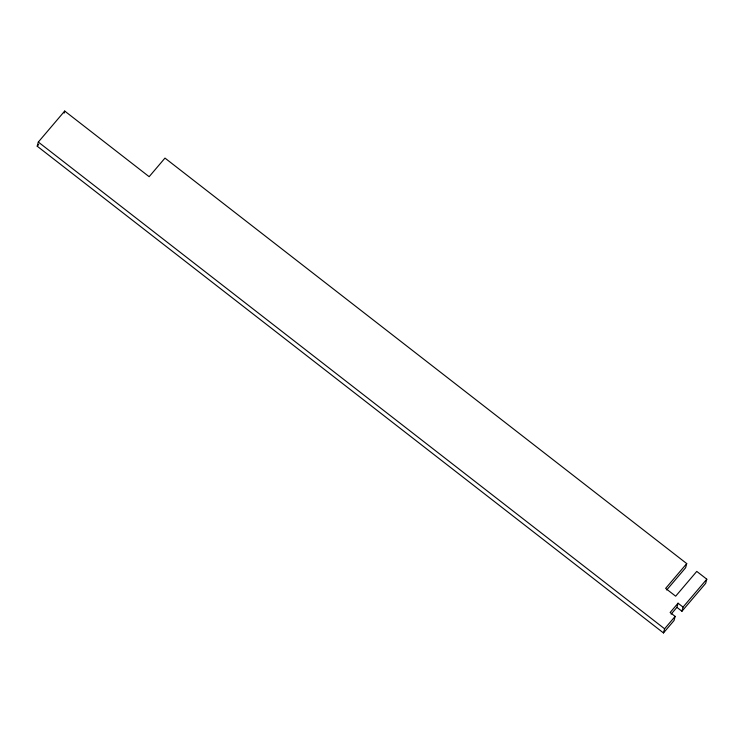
<?xml version="1.0" encoding="UTF-8"?>
<svg xmlns="http://www.w3.org/2000/svg" width="744" height="744" viewBox="0 0 744 744"><rect width="100%" height="100%" fill="white"/><g stroke="black" fill="none" stroke-linecap="round" stroke-linejoin="round"><path stroke-width="1.12" d="M678.044 603.198L676.919 607.355L681.941 611.252L683.057 607.095L678.044 603.198L670.13 612.498L675.143 616.395L674.027 620.552L663.471 632.949L37.2 146.205L38.325 142.048L64.7 111.051L149.153 176.691L164.973 158.091L686.731 563.599L685.615 567.756L666.689 589.992M64.142 113.125L64.7 111.051M663.471 632.949L664.597 628.792L675.143 616.395M686.731 563.599L665.629 588.402L675.664 596.195L696.765 571.401L706.8 579.195L705.675 583.352L681.941 611.252M37.2 146.205L38.669 144.485M671.162 614.116L676.919 607.355M683.057 607.095L706.8 579.195M38.325 142.048L664.597 628.792"/></g></svg>
